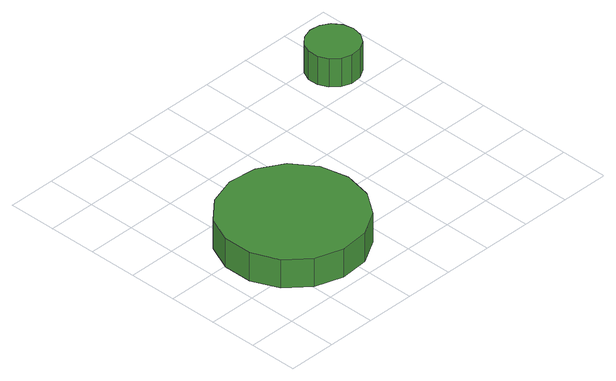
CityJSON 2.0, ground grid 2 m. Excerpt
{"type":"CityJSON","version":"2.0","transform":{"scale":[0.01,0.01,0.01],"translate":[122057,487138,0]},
"CityObjects":{
"tree1":{"type":"SolitaryVegetationObject","attributes":{"function":"something"},"geometry":[{"type":"MultiSurface","lod":"1","boundaries":[[[0,1,2,3,4,5,6,7,8,9,10,11,12,13,14]],[[15,16,17,18,19,20,21,22,23,24,25,26,27,28,29]],[[0,29,28,1]],[[1,28,27,2]],[[2,27,26,3]],[[3,26,25,4]],[[4,25,24,5]],[[5,24,23,6]],[[6,23,22,7]],[[7,22,21,8]],[[8,21,20,9]],[[9,20,19,10]],[[10,19,18,11]],[[11,18,17,12]],[[12,17,16,13]],[[13,16,15,14]],[[14,15,29,0]]]}]},
"tree2":{"type":"SolitaryVegetationObject","attributes":{"function":"something"},"geometry":[{"type":"MultiSurface","lod":"1","boundaries":[[[30,31,32,33,34,35,36,37,38,39,40,41,42,43,44]],[[45,46,47,48,49,50,51,52,53,54,55,56,57,58,59]],[[30,59,58,31]],[[31,58,57,32]],[[32,57,56,33]],[[33,56,55,34]],[[34,55,54,35]],[[35,54,53,36]],[[36,53,52,37]],[[37,52,51,38]],[[38,51,50,39]],[[39,50,49,40]],[[40,49,48,41]],[[41,48,47,42]],[[42,47,46,43]],[[43,46,45,44]],[[44,45,59,30]]]}]}
},
"vertices":[
[599,299,202],[574,416,202],[504,513,202],[400,573,202],[281,585,202],[167,548,202],[77,468,202],[29,359,202],[29,239,202],[77,129,202],[167,49,202],[281,12,202],[400,24,202],[504,84,202],[574,181,202],[574,181,75],[504,84,75],[400,24,75],[281,12,75],[167,49,75],[77,129,75],[29,239,75],[29,359,75],[77,468,75],[167,548,75],[281,585,75],[400,573,75],[504,513,75],[574,416,75],[599,299,75],
[1286,938,161],[1277,981,161],[1251,1017,161],[1213,1039,161],[1169,1044,161],[1127,1030,161],[1094,1001,161],[1076,960,161],[1076,916,161],[1094,876,161],[1127,846,161],[1169,832,161],[1213,837,161],[1251,859,161],[1277,895,161],[1277,895,34],[1251,859,34],[1213,837,34],[1169,832,34],[1127,846,34],[1094,876,34],[1076,916,34],[1076,960,34],[1094,1001,34],[1127,1030,34],[1169,1044,34],[1213,1039,34],[1251,1017,34],[1277,981,34],[1286,938,34]
]}
